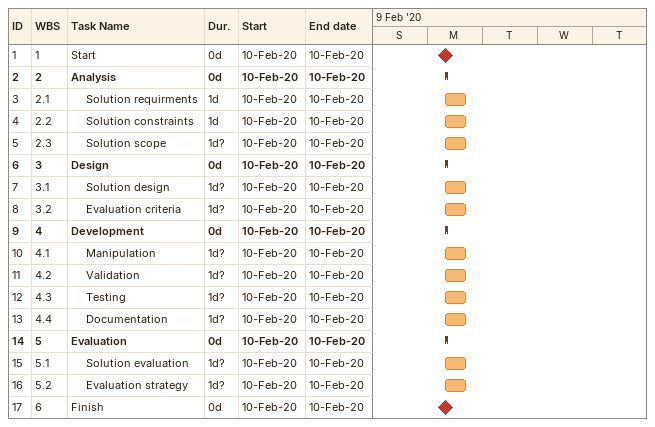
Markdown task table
| ID | WBS | Task | Duration | Start | Finish |
|---|---|---|---|---|---|
| 1 | 1 | Start | 0d | 2020-02-10 | 2020-02-10 |
| 2 | 2 | **Analysis** | 0d | 2020-02-10 | 2020-02-10 |
| 3 | 2.1 | Solution requirments | 1d | 2020-02-10 | 2020-02-10 |
| 4 | 2.2 | Solution constraints | 1d | 2020-02-10 | 2020-02-10 |
| 5 | 2.3 | Solution scope | 1d? | 2020-02-10 | 2020-02-10 |
| 6 | 3 | **Design** | 0d | 2020-02-10 | 2020-02-10 |
| 7 | 3.1 | Solution design | 1d? | 2020-02-10 | 2020-02-10 |
| 8 | 3.2 | Evaluation criteria | 1d? | 2020-02-10 | 2020-02-10 |
| 9 | 4 | **Development** | 0d | 2020-02-10 | 2020-02-10 |
| 10 | 4.1 | Manipulation | 1d? | 2020-02-10 | 2020-02-10 |
| 11 | 4.2 | Validation | 1d? | 2020-02-10 | 2020-02-10 |
| 12 | 4.3 | Testing | 1d? | 2020-02-10 | 2020-02-10 |
| 13 | 4.4 | Documentation | 1d? | 2020-02-10 | 2020-02-10 |
| 14 | 5 | **Evaluation** | 0d | 2020-02-10 | 2020-02-10 |
| 15 | 5.1 | Solution evaluation | 1d? | 2020-02-10 | 2020-02-10 |
| 16 | 5.2 | Evaluation strategy | 1d? | 2020-02-10 | 2020-02-10 |
| 17 | 6 | Finish | 0d | 2020-02-10 | 2020-02-10 |
